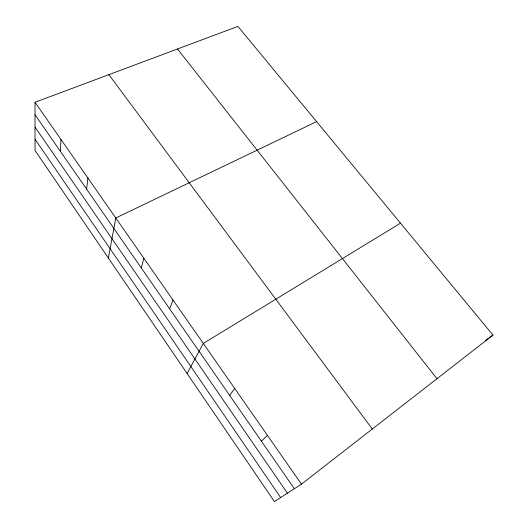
<?xml version="1.0" encoding="UTF-8"?>
<svg xmlns="http://www.w3.org/2000/svg" width="528" height="528" viewBox="0 0 528 528"><rect width="100%" height="100%" fill="white"/><g stroke="black" fill="none" stroke-linecap="round" stroke-linejoin="round"><path stroke-width="0.79" d="M60.377 151.312L60.971 139.451M86.638 189.176L87.872 178.002M108.398 258.08L115.771 217.991L316.589 121.625M141.233 267.894L143.867 258.258M169.62 308.827L173.019 300.043M187.11 373.52L203.287 343.424L400.495 223.186M229.627 395.353L234.736 388.496M261.38 441.131L267.439 435.369M301.468 484.143L492.98 335.128L237.917 26.4L35.02 102.26L35.039 150.48L274.441 501.6L301.468 484.143L35.02 102.26M485.278 340.534L492.98 335.128M177.507 48.985L436.966 378.708M108.867 74.653L372.299 429.033M35.026 114.754L294.386 488.723M35.033 127.09L287.443 493.205M35.033 139.227L280.672 497.574"/></g></svg>
